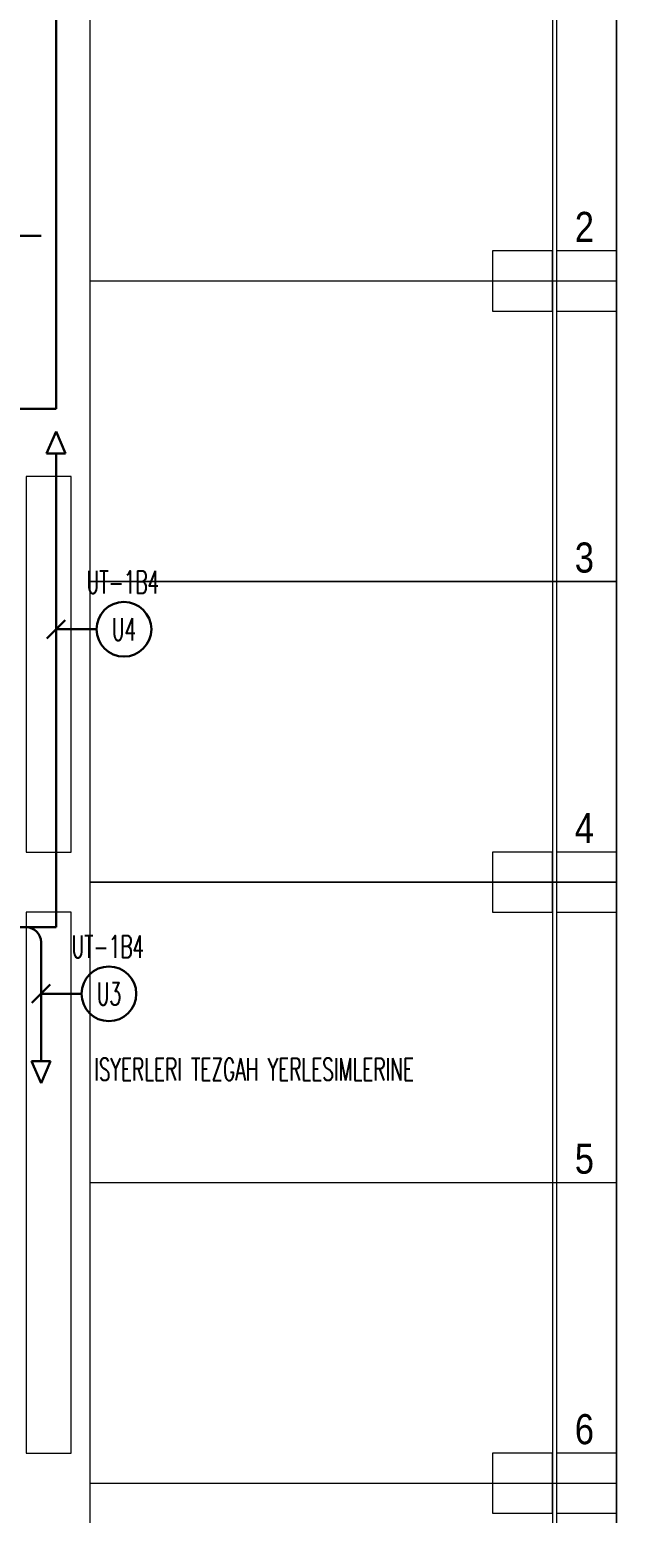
# Model space of a CAD drawing. Header units: metres. Extents: x -13194 to 152406, y -14653 to 29421.
# Drawn here: x 62825 to 63606, y 1600 to 3574 of the extents above; entities that cross this region are included whole.
import ezdxf
from ezdxf.enums import TextEntityAlignment as Align

# ---------------------------------------------------------------- set-up
doc = ezdxf.new("R2010")
doc.units = ezdxf.units.M
doc.header["$LTSCALE"] = 100
doc.header["$MEASUREMENT"] = 0
doc.linetypes.add('HIDDEN', pattern=[0.375, 0.25, -0.125])
doc.layers.get('0').update_dxf_attribs({"color": 9, "lineweight": 9})
for name, color, linetype, lineweight in [('01', 9, 'Continuous', 9), ('05', 9, 'Continuous', 9), ('06D', 9, 'Continuous', 9), ('21', 9, 'Continuous', 9), ('E-KABLO', 7, 'Continuous', 30), ('E-LINYE', 7, 'Continuous', 30)]:
    doc.layers.add(name, color=color, linetype=linetype, lineweight=lineweight)
doc.styles.add('E-YAZI', font='txttw.shx')
doc.styles.add('MuuM_TEXT-STANDART', font='ARIALN.TTF')

# ---------------------------------------------------------------- blocks, each defined once
blk = doc.blocks.new('p-kolon_80x80')
blk.add_lwpolyline([(-40, -40), (40, -40), (40, 40), (-40, 40)], close=True)
blk = doc.blocks.new('1.bod.mimari.elk')
at = {"layer": '01'}
for p in [(7480, -5390), (7565, -5390), (7480, -6190), (7565, -6190), (7480, -6990), (7565, -6990)]:
    blk.add_blockref('p-kolon_80x80', p, dxfattribs=at)
blk = doc.blocks.new('p-işyeri')
at = {"color": 0, "const_width": 2}
blk.add_lwpolyline([(200, 0), (200, 700), (-200, 700), (-200, 0)], close=True, dxfattribs=at)
blk = doc.blocks.new('p-dilatasyon yeri')
at = {"layer": '06D'}
for points in [[(7520, 5586.8), (7520, 80)], [(7525, 5584.6), (7525, 80)]]:
    blk.add_lwpolyline(points, dxfattribs=at)
blk = doc.blocks.new('p-birim')
blk.add_lwpolyline([(0, 0), (1, 0), (1, 1), (0, 1)], close=True)
blk = doc.blocks.new('1.bod.mimari1.elk')
blk.add_blockref('p-dilatasyon yeri', (0, -8630))
at = {"layer": '05', "xscale": 60.00000000000003}
for p, yscale in [((6820, -6150), 500), ((6820, -6950), 720)]:
    blk.add_blockref('p-birim', p, dxfattribs=dict(at, yscale=yscale))
at = {"layer": '06D', "color": 89, "linetype": 'HIDDEN', "true_color": 0x2e4d23, "rotation": 90}
for p in [(7605, -5190), (7605, -5590), (7605, -5990), (7605, -6390), (7605, -6790), (7605, -7190)]:
    blk.add_blockref('p-işyeri', p, dxfattribs=at)
at = {"layer": '21', "style": 'MuuM_TEXT-STANDART'}
for s, p in [('2', (7575, -5350)), ('3', (7575, -5790)), ('4', (7575, -6150)), ('5', (7575, -6590)), ('6', (7575, -6950))]:
    blk.add_text(s, height=40, dxfattribs=at).set_placement(p, align=Align.BOTTOM_RIGHT)

msp = doc.modelspace()

# ---------------------------------------------------------------- linework, layer by layer
at = {"layer": 'E-KABLO', "color": 6}
for p, q in [((62860, 3070), (62860, 4310)), ((62375, 3070), (62860, 3070))]:
    msp.add_line(p, q, dxfattribs=at)
at = {"layer": 'E-KABLO', "color": 4}
for p, q in [((62810, 3300), (62840, 3300)), ((62860, 3039.6), (62847.3, 3010.3)), ((62860, 3039.6), (62872.7, 3010.3)), ((62872.7, 3010.3), (62847.3, 3010.3)), ((62860, 2380), (62860, 3010.3)), ((62860, 2380), (62211.5, 2380)), ((62840, 2201.8), (62840, 2360)), ((62840, 2172.5), (62827.3, 2201.8)), ((62827.3, 2201.8), (62852.7, 2201.8)), ((62840, 2172.5), (62852.7, 2201.8))]:
    msp.add_line(p, q, dxfattribs=at)
msp.add_arc((62820, 2360), 20, 0, 90, dxfattribs=at)
at = {"layer": 'E-LINYE', "color": 7, "linetype": 'Continuous'}
for p, q in [((62847.9, 2764.4), (62872.1, 2788.6)), ((62913.8, 2776.5), (62860, 2776.5)), ((62827.9, 2279.3), (62852.1, 2303.6)), ((62893.8, 2291.4), (62840, 2291.4))]:
    msp.add_line(p, q, dxfattribs=at)
for centre in [(62950.2, 2776.5), (62930.2, 2291.4)]:
    msp.add_circle(centre, 36.4, dxfattribs=at)

# ---------------------------------------------------------------- block references
at = {"layer": '06D'}
for name in ['1.bod.mimari.elk', '1.bod.mimari1.elk']:
    msp.add_blockref(name, (56000, 8630), dxfattribs=at)

# ---------------------------------------------------------------- texts
at = {"layer": 'E-LINYE', "color": 3, "linetype": 'Continuous', "style": 'E-YAZI', "width": 0.6}
for s, p in [('UT-1B4', (62948.7, 2839.2)), ('U4', (62950.2, 2776.5)), ('UT-1B4', (62928.7, 2354.2)), ('U3', (62930.2, 2291.4))]:
    msp.add_text(s, height=30, dxfattribs=at).set_placement(p, align=Align.MIDDLE_CENTER)
at = {"layer": 'E-LINYE', "color": 30, "linetype": 'Continuous', "style": 'E-YAZI', "width": 0.6}
msp.add_text('ISYERLERI TEZGAH YERLESIMLERINE', height=30, dxfattribs=at).set_placement((63123.1, 2190.8), align=Align.MIDDLE_CENTER)

doc.saveas('drawing.dxf')
